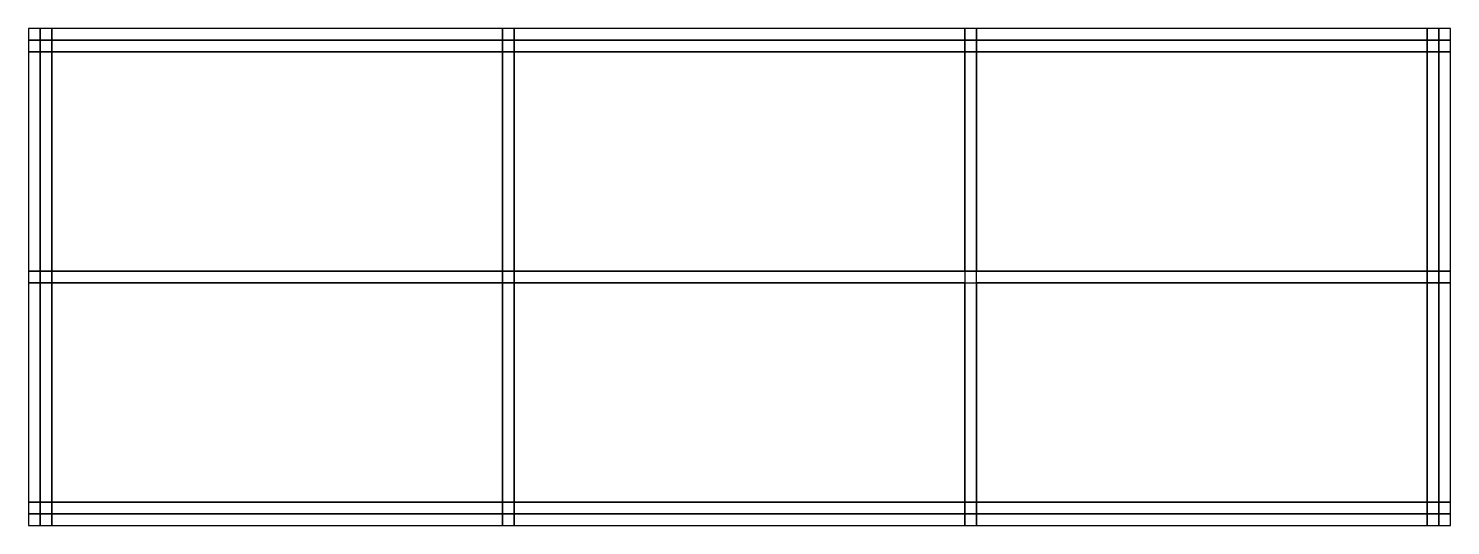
# Model space of a CAD drawing. Header units: metres. Extents: x 15.4 to 29.6, y 0 to 5.
import ezdxf

# ---------------------------------------------------------------- set-up
doc = ezdxf.new("R2010")
doc.units = ezdxf.units.M

msp = doc.modelspace()

# ---------------------------------------------------------------- linework, layer by layer
at = {"layer": 'GROUP0'}
for points in [[(15.469, 5, 0), (15.351, 5, 0), (15.351, 4.882, 0), (15.469, 4.882, 0), (15.469, 5, 0)], [(15.351, 4.764, 0), (15.469, 4.764, 0), (15.469, 4.882, 0), (15.351, 4.882, 0), (15.351, 4.764, 0)], [(15.469, 5, 0), (15.469, 4.882, 0), (15.587, 4.882, 0), (15.587, 5, 0), (15.469, 5, 0)], [(15.587, 4.882, 0), (15.469, 4.882, 0), (15.469, 4.764, 0), (15.587, 4.764, 0), (15.587, 4.882, 0)], [(20.115, 5, 0), (15.587, 5, 0), (15.587, 4.882, 0), (20.115, 4.882, 0), (20.115, 5, 0)], [(15.587, 4.764, 0), (20.115, 4.764, 0), (20.115, 4.882, 0), (15.587, 4.882, 0), (15.587, 4.764, 0)], [(20.115, 5, 0), (20.115, 4.882, 0), (20.233, 4.882, 0), (20.233, 5, 0), (20.115, 5, 0)], [(20.233, 4.764, 0), (20.115, 4.764, 0), (20.115, 4.882, 0), (20.233, 4.882, 0), (20.233, 4.764, 0), (20.233, 2.559, 0), (24.76, 2.559, 0), (24.76, 4.764, 0), (20.233, 4.764, 0)], [(20.233, 4.882, 0), (20.115, 4.882, 0), (20.115, 4.764, 0), (20.233, 4.764, 0), (20.233, 4.882, 0)], [(24.76, 5, 0), (20.233, 5, 0), (20.233, 4.882, 0), (24.76, 4.882, 0), (24.76, 5, 0)], [(24.76, 4.764, 0), (24.76, 2.559, 0), (24.878, 2.559, 0), (24.878, 4.764, 0), (24.76, 4.764, 0), (24.76, 4.882, 0), (24.878, 4.882, 0), (24.878, 5, 0), (24.76, 5, 0), (24.76, 4.882, 0), (20.233, 4.882, 0), (20.233, 4.764, 0), (24.76, 4.764, 0)], [(29.524, 2.559, 0), (29.524, 4.764, 0), (29.406, 4.764, 0), (29.406, 4.882, 0), (29.524, 4.882, 0), (29.524, 5, 0), (29.406, 5, 0), (29.406, 4.882, 0), (24.878, 4.882, 0), (24.878, 4.764, 0), (29.406, 4.764, 0), (29.406, 2.559, 0), (24.878, 2.559, 0), (24.76, 2.559, 0), (20.233, 2.559, 0), (20.233, 2.441, 0), (24.76, 2.441, 0), (24.76, 0.236, 0), (24.878, 0.236, 0), (24.878, 2.441, 0), (29.406, 2.441, 0), (29.406, 0.236, 0), (29.524, 0.236, 0), (29.524, 2.441, 0), (29.406, 2.441, 0), (29.406, 2.559, 0), (29.524, 2.559, 0)], [(24.878, 4.764, 0), (24.878, 4.882, 0), (24.76, 4.882, 0), (24.76, 4.764, 0), (24.878, 4.764, 0)], [(29.406, 5, 0), (24.878, 5, 0), (24.878, 4.882, 0), (29.406, 4.882, 0), (29.406, 5, 0)], [(29.524, 4.764, 0), (29.524, 4.882, 0), (29.406, 4.882, 0), (29.406, 4.764, 0), (29.524, 4.764, 0)], [(29.642, 4.882, 0), (29.642, 5, 0), (29.524, 5, 0), (29.524, 4.882, 0), (29.642, 4.882, 0)], [(29.642, 4.882, 0), (29.524, 4.882, 0), (29.524, 4.764, 0), (29.642, 4.764, 0), (29.642, 4.882, 0)], [(15.351, 4.764, 0), (15.351, 2.559, 0), (15.469, 2.559, 0), (15.469, 4.764, 0), (15.351, 4.764, 0)], [(15.587, 2.559, 0), (15.587, 4.764, 0), (15.469, 4.764, 0), (15.469, 2.559, 0), (15.587, 2.559, 0)], [(20.115, 4.764, 0), (15.587, 4.764, 0), (15.587, 2.559, 0), (20.115, 2.559, 0), (20.115, 4.764, 0)], [(20.115, 4.764, 0), (20.115, 2.559, 0), (20.233, 2.559, 0), (20.233, 4.764, 0), (20.115, 4.764, 0)], [(29.406, 4.764, 0), (24.878, 4.764, 0), (24.878, 2.559, 0), (29.406, 2.559, 0), (29.406, 4.764, 0)], [(29.642, 2.559, 0), (29.642, 4.764, 0), (29.524, 4.764, 0), (29.524, 2.559, 0), (29.642, 2.559, 0)], [(15.351, 2.441, 0), (15.469, 2.441, 0), (15.469, 2.559, 0), (15.351, 2.559, 0), (15.351, 2.441, 0)], [(15.351, 2.441, 0), (15.351, 0.236, 0), (15.469, 0.236, 0), (15.469, 2.441, 0), (15.351, 2.441, 0)], [(15.587, 2.559, 0), (15.469, 2.559, 0), (15.469, 2.441, 0), (15.587, 2.441, 0), (15.587, 2.559, 0)], [(15.587, 0.118, 0), (15.469, 0.118, 0), (15.469, 0.236, 0), (15.587, 0.236, 0), (20.115, 0.236, 0), (20.115, 2.441, 0), (15.587, 2.441, 0), (15.587, 0.236, 0), (15.587, 0.118, 0)], [(15.469, 0.236, 0), (15.587, 0.236, 0), (15.587, 2.441, 0), (15.469, 2.441, 0), (15.469, 0.236, 0)], [(15.587, 2.441, 0), (20.115, 2.441, 0), (20.115, 2.559, 0), (15.587, 2.559, 0), (15.587, 2.441, 0)], [(20.115, 2.441, 0), (15.587, 2.441, 0), (15.587, 0.236, 0), (20.115, 0.236, 0), (20.115, 2.441, 0)], [(15.587, 2.441, 0), (15.587, 0.236, 0), (20.115, 0.236, 0), (20.115, 2.441, 0), (15.587, 2.441, 0)], [(20.233, 2.441, 0), (20.115, 2.441, 0), (20.115, 2.559, 0), (20.233, 2.559, 0), (20.233, 2.441, 0), (20.233, 0.236, 0), (24.76, 0.236, 0), (24.76, 2.441, 0), (20.233, 2.441, 0)], [(20.233, 2.559, 0), (20.115, 2.559, 0), (20.115, 2.441, 0), (20.233, 2.441, 0), (20.233, 2.559, 0)], [(20.115, 2.441, 0), (20.115, 0.236, 0), (20.233, 0.236, 0), (20.233, 2.441, 0), (20.115, 2.441, 0)], [(24.878, 2.559, 0), (24.76, 2.559, 0), (24.76, 2.441, 0), (24.878, 2.441, 0), (24.878, 2.559, 0)], [(24.878, 2.441, 0), (24.878, 2.559, 0), (24.76, 2.559, 0), (24.76, 2.441, 0), (24.878, 2.441, 0)], [(29.406, 2.441, 0), (24.878, 2.441, 0), (24.878, 0.236, 0), (29.406, 0.236, 0), (29.406, 2.441, 0)], [(29.524, 2.441, 0), (29.524, 2.559, 0), (29.406, 2.559, 0), (29.406, 2.441, 0), (29.524, 2.441, 0)], [(29.642, 2.559, 0), (29.524, 2.559, 0), (29.524, 2.441, 0), (29.642, 2.441, 0), (29.642, 2.559, 0)], [(29.642, 0.236, 0), (29.642, 2.441, 0), (29.524, 2.441, 0), (29.524, 0.236, 0), (29.642, 0.236, 0)], [(15.351, 0.118, 0), (15.469, 0.118, 0), (15.469, 0.236, 0), (15.351, 0.236, 0), (15.351, 0.118, 0)], [(15.587, 0.236, 0), (15.469, 0.236, 0), (15.469, 0.118, 0), (15.587, 0.118, 0), (15.587, 0.236, 0)], [(15.587, 0.118, 0), (20.115, 0.118, 0), (20.115, 0.236, 0), (15.587, 0.236, 0), (15.587, 0.118, 0)], [(20.233, 0.236, 0), (20.115, 0.236, 0), (20.115, 0.118, 0), (20.233, 0.118, 0), (20.233, 0.236, 0)], [(20.233, 0.118, 0), (24.76, 0.118, 0), (24.76, 0.236, 0), (20.233, 0.236, 0), (20.233, 0.118, 0)], [(24.878, 0.236, 0), (24.76, 0.236, 0), (24.76, 0.118, 0), (24.878, 0.118, 0), (24.878, 0.236, 0)], [(29.642, 0.236, 0), (29.524, 0.236, 0), (29.524, 0.118, 0), (29.406, 0.118, 0), (29.406, 0.236, 0), (24.878, 0.236, 0), (24.878, 0.118, 0), (29.406, 0.118, 0), (29.406, 0, 0), (29.524, 0, 0), (29.524, 0.118, 0), (29.642, 0.118, 0), (29.642, 0.236, 0)], [(29.524, 0.236, 0), (29.406, 0.236, 0), (29.406, 0.118, 0), (29.524, 0.118, 0), (29.524, 0.236, 0)], [(15.351, 0.118, 0), (15.351, 0, 0), (15.469, 0, 0), (15.469, 0.118, 0), (15.351, 0.118, 0)], [(15.587, 0, 0), (15.587, 0.118, 0), (15.469, 0.118, 0), (15.469, 0, 0), (15.587, 0, 0)], [(15.587, 0, 0), (20.115, 0, 0), (20.115, 0.118, 0), (15.587, 0.118, 0), (15.587, 0, 0)], [(20.233, 0, 0), (20.233, 0.118, 0), (20.115, 0.118, 0), (20.115, 0, 0), (20.233, 0, 0)], [(20.233, 0, 0), (24.76, 0, 0), (24.76, 0.118, 0), (20.233, 0.118, 0), (20.233, 0, 0)], [(24.878, 0, 0), (24.878, 0.118, 0), (24.76, 0.118, 0), (24.76, 0, 0), (24.878, 0, 0)], [(24.878, 0, 0), (29.406, 0, 0), (29.406, 0.118, 0), (24.878, 0.118, 0), (24.878, 0, 0)], [(29.524, 0, 0), (29.642, 0, 0), (29.642, 0.118, 0), (29.524, 0.118, 0), (29.524, 0, 0)]]:
    msp.add_polyline3d(points, dxfattribs=at)

doc.saveas('drawing.dxf')
